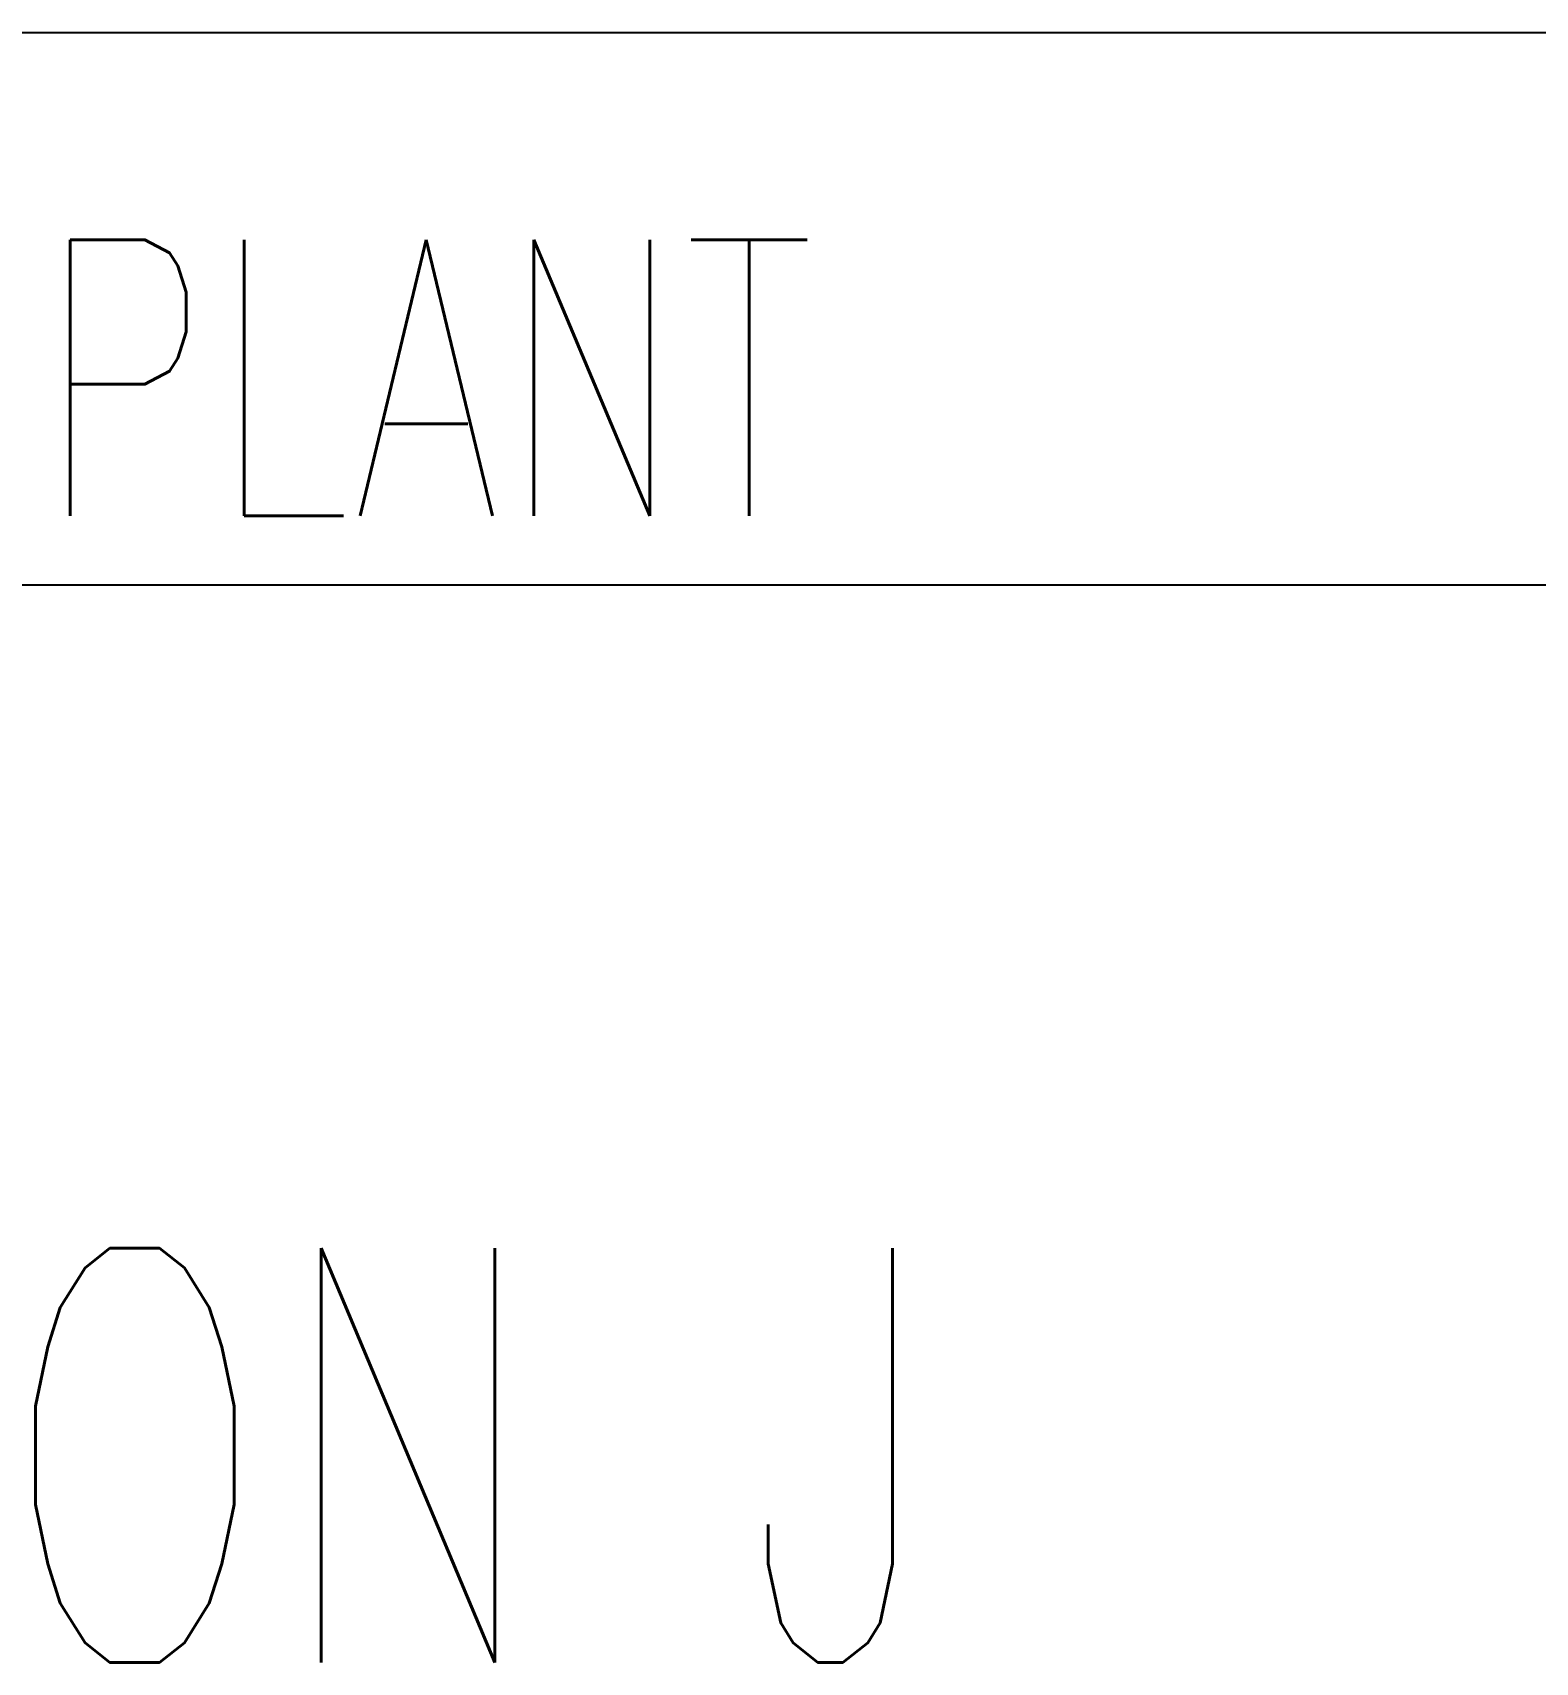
# Model space of a CAD drawing. Header units: inches. Extents: x 19 to 654008, y 34 to 210034.
# Drawn here: x 281243 to 286686, y 17131 to 23034 of the extents above; entities that cross this region are included whole.
import ezdxf
from ezdxf.enums import TextEntityAlignment as Align

# ---------------------------------------------------------------- set-up
doc = ezdxf.new("R2010")
doc.units = ezdxf.units.IN
doc.header["$MEASUREMENT"] = 0
doc.layers.add('Layout', color=6, linetype='Continuous', lineweight=20)
doc.layers.add('TEG BORDER', color=7, linetype='Continuous')
doc.styles.add('HZTXT', font='txt_qlt.shx', dxfattribs={"width": 0.7, "bigfont": 'hztxt.shx'})
doc.styles.add('TEG BORDER', font='txt_qlt.shx', dxfattribs={"width": 0.7, "bigfont": 'hztxt.shx'})

msp = doc.modelspace()

# ---------------------------------------------------------------- linework, layer by layer
at = {"layer": 'TEG BORDER'}
for p, q in [((244518.8, 23034.1), (294518.8, 23034.1)), ((244518.8, 21034.1), (294518.8, 21034.1))]:
    msp.add_line(p, q, dxfattribs=at)

# ---------------------------------------------------------------- texts
at = {"layer": 'Layout', "color": 0, "style": 'HZTXT', "width": 0.7}
msp.add_text('ELECTRICAL EARTHING LAYOUT FOR LOCATION J', height=1500, dxfattribs=at).set_placement((267887.8, 17131.5), align=Align.CENTER)
at = {"layer": 'TEG BORDER', "insert": (244518.8, 22034.1), "char_height": 1000, "width": 50000, "attachment_point": 4, "style": 'TEG BORDER'}
msp.add_mtext('\\pi4324.9,t8619.3;2 {\\H1.5x;x\\H0.66667x; 75  MMSCFD TEG DEHYDRATION TYPE  NATURAL GAS PROCESS PLANT}', dxfattribs=at)

doc.saveas('drawing.dxf')
